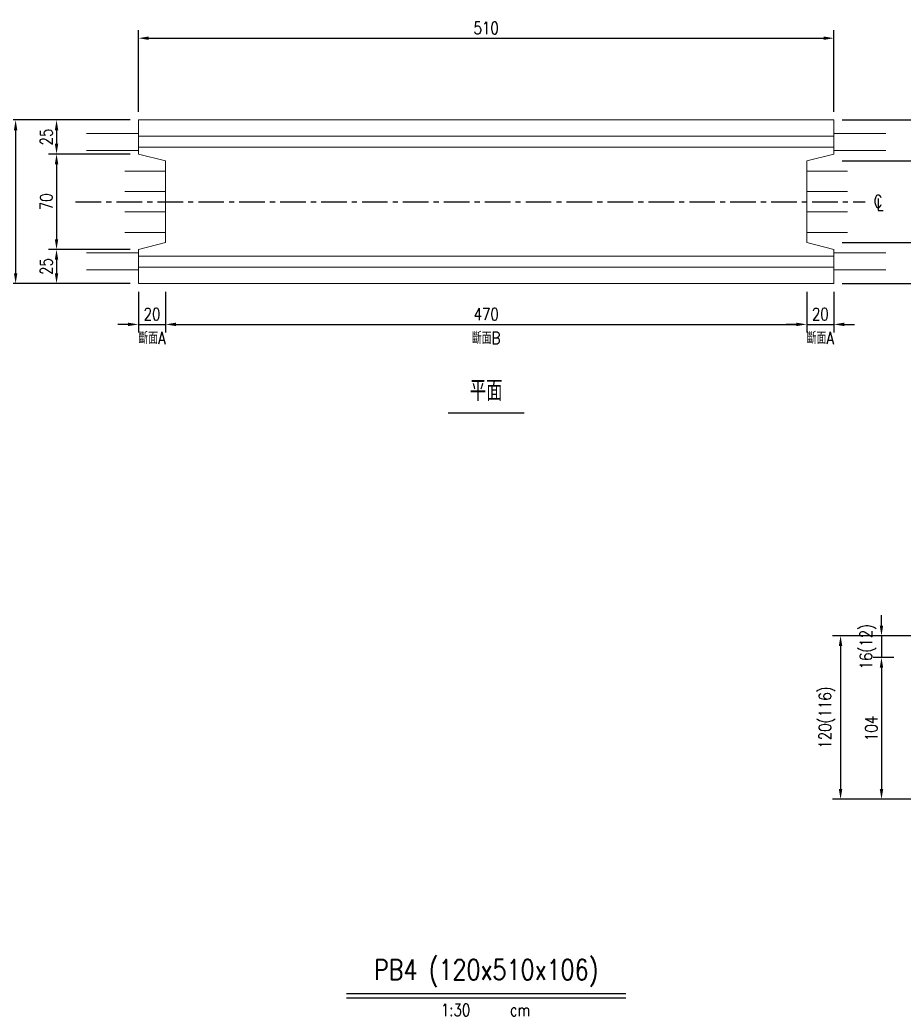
# Model space of a CAD drawing. Extents: x -4754 to 8167, y -19960 to 3841.
# Drawn here: x 4493 to 5141, y 2683 to 3414 of the extents above; entities that cross this region are included whole.
import ezdxf
from ezdxf.enums import TextEntityAlignment as Align

# ---------------------------------------------------------------- set-up
doc = ezdxf.new("R2010")
doc.units = 0
doc.header["$LTSCALE"] = 3
doc.linetypes.add('CENTER', pattern=[2, 1.25, -0.25, 0.25, -0.25])
doc.layers.get('0').update_dxf_attribs({"linetype": 'CONTINUOUS'})
doc.layers.add('HB_0', color=7, linetype='CONTINUOUS', transparency=0.5)
for name, color, linetype in [('HB_DIM', 1, 'CONTINUOUS'), ('HB_TXT_CTEXT', 2, 'CONTINUOUS'), ('鋼筋', 3, 'CONTINUOUS')]:
    doc.layers.add(name, color=color, linetype=linetype)
doc.styles.get("Standard").update_dxf_attribs({"font": 'ROMANS.shx', "width": 0.8, "bigfont": 'chineset.shx'})
doc.dimstyles.new('30', dxfattribs={"dimscale": 3, "dimtxt": 3, "dimasz": 2.5, "dimexe": 2, "dimexo": 2, "dimgap": 1, "dimtad": 1, "dimdsep": 46, "dimtxsty": 'Standard', "dimcen": 0, "dimclrd": 256, "dimclre": 256, "dimclrt": 2, "dimadec": 0, "dimazin": 0, "dimtfac": 1, "dimtix": 1, "dimtmove": 2, "dimatfit": 3, "dimfxl": 1, "dimtolj": 1, "dimtzin": 0, "dimarcsym": 0})

# ---------------------------------------------------------------- blocks, each defined once
blk = doc.blocks.new('beam_Topview')
at = {"layer": 'HB_TXT_CTEXT', "color": 4, "linetype": 'Continuous'}
blk.add_line((-27.76, 0), (27.76, 0), dxfattribs=at)
at = {"layer": 'HB_TXT_CTEXT', "color": 4, "linetype": 'Continuous', "width": 0.8}
blk.add_text('平面', height=15, rotation=360, dxfattribs=at).set_placement((0, 16.5), align=Align.MIDDLE)
blk = doc.blocks.new('beam_title')
at = {"layer": 'HB_TXT_CTEXT', "color": 3, "linetype": 'Continuous'}
blk.add_line((-102.52, 3), (102.52, 3), dxfattribs=at)
at = {"layer": 'HB_TXT_CTEXT', "color": 1, "linetype": 'Continuous'}
blk.add_line((-102.52, 0), (102.52, 0), dxfattribs=at)
at = {"color": 3, "linetype": 'Continuous', "width": 0.8}
blk.add_attdef('A', text='', height=15, dxfattribs=at).set_placement((0, 19.49), align=Align.MIDDLE)
at = {"color": 2, "linetype": 'Continuous', "width": 0.8}
for tag, p in [('1:30', (-22.44, -9)), ('CM', (24.84, -9))]:
    blk.add_attdef(tag, text='', height=9, dxfattribs=at).set_placement(p, align=Align.MIDDLE)
blk = doc.blocks.new('*D189')
at = {"layer": 'HB_DIM', "linetype": 'Continuous', "lineweight": -2}
for p, q in [((4579.72, 3346.95), (4579.72, 3406.95)), ((5089.72, 3346.95), (5089.72, 3406.95)), ((4587.22, 3400.95), (5082.22, 3400.95))]:
    blk.add_line(p, q, dxfattribs=at)
at = {"layer": 'HB_DIM'}
for points in [[(4587.22, 3402.2), (4587.22, 3399.7), (4579.72, 3400.95)], [(5082.22, 3399.7), (5082.22, 3402.2), (5089.72, 3400.95)]]:
    blk.add_solid(points, dxfattribs=at)
at = {"layer": 'HB_DIM', "color": 2, "linetype": 'Continuous', "insert": (4834.72, 3408.45), "char_height": 9, "attachment_point": 5, "rotation": 0}
blk.add_mtext('\\A1;510', dxfattribs=at)
blk = doc.blocks.new('*D190')
at = {"layer": 'HB_DIM', "linetype": 'Continuous', "lineweight": -2}
for p, q in [((4579.72, 3214.95), (4579.72, 3184.95)), ((4599.72, 3214.95), (4599.72, 3184.95)), ((4572.22, 3190.95), (4564.72, 3190.95)), ((4579.72, 3190.95), (4599.72, 3190.95)), ((4607.22, 3190.95), (4614.72, 3190.95))]:
    blk.add_line(p, q, dxfattribs=at)
at = {"layer": 'HB_DIM'}
for points in [[(4572.22, 3189.7), (4572.22, 3192.2), (4579.72, 3190.95)], [(4607.22, 3192.2), (4607.22, 3189.7), (4599.72, 3190.95)]]:
    blk.add_solid(points, dxfattribs=at)
at = {"layer": 'HB_DIM', "color": 2, "linetype": 'Continuous', "insert": (4589.72, 3198.45), "char_height": 9, "attachment_point": 5, "rotation": 0}
blk.add_mtext('\\A1;20', dxfattribs=at)
blk = doc.blocks.new('*D191')
at = {"layer": 'HB_DIM', "linetype": 'Continuous', "lineweight": -2}
for p, q in [((4599.72, 3214.95), (4599.72, 3184.95)), ((5069.72, 3214.95), (5069.72, 3184.95)), ((4607.22, 3190.95), (5062.22, 3190.95))]:
    blk.add_line(p, q, dxfattribs=at)
at = {"layer": 'HB_DIM'}
for points in [[(4607.22, 3192.2), (4607.22, 3189.7), (4599.72, 3190.95)], [(5062.22, 3189.7), (5062.22, 3192.2), (5069.72, 3190.95)]]:
    blk.add_solid(points, dxfattribs=at)
at = {"layer": 'HB_DIM', "color": 2, "linetype": 'Continuous', "insert": (4834.72, 3198.45), "char_height": 9, "attachment_point": 5, "rotation": 0}
blk.add_mtext('\\A1;470', dxfattribs=at)
blk = doc.blocks.new('*D192')
at = {"layer": 'HB_DIM', "linetype": 'Continuous', "lineweight": -2}
for p, q in [((5069.72, 3214.95), (5069.72, 3184.95)), ((5089.72, 3214.95), (5089.72, 3184.95)), ((5062.22, 3190.95), (5054.72, 3190.95)), ((5069.72, 3190.95), (5089.72, 3190.95)), ((5097.22, 3190.95), (5104.72, 3190.95))]:
    blk.add_line(p, q, dxfattribs=at)
at = {"layer": 'HB_DIM'}
for points in [[(5062.22, 3189.7), (5062.22, 3192.2), (5069.72, 3190.95)], [(5097.22, 3192.2), (5097.22, 3189.7), (5089.72, 3190.95)]]:
    blk.add_solid(points, dxfattribs=at)
at = {"layer": 'HB_DIM', "color": 2, "linetype": 'Continuous', "insert": (5079.72, 3198.45), "char_height": 9, "attachment_point": 5, "rotation": 0}
blk.add_mtext('\\A1;20', dxfattribs=at)
blk = doc.blocks.new('*D193')
at = {"layer": 'HB_DIM', "linetype": 'Continuous', "lineweight": -2}
for p, q in [((4573.72, 3340.95), (4483.72, 3340.95)), ((4489.72, 3333.45), (4489.72, 3228.45)), ((4573.72, 3220.95), (4483.72, 3220.95))]:
    blk.add_line(p, q, dxfattribs=at)
at = {"layer": 'HB_DIM'}
for points in [[(4490.97, 3333.45), (4488.47, 3333.45), (4489.72, 3340.95)], [(4488.47, 3228.45), (4490.97, 3228.45), (4489.72, 3220.95)]]:
    blk.add_solid(points, dxfattribs=at)
at = {"layer": 'HB_DIM', "color": 2, "linetype": 'Continuous', "insert": (4482.22, 3280.95), "char_height": 9, "attachment_point": 5, "rotation": 90}
blk.add_mtext('\\A1;120', dxfattribs=at)
blk = doc.blocks.new('*D194')
at = {"layer": 'HB_DIM', "linetype": 'Continuous', "lineweight": -2}
for p, q in [((4573.72, 3340.95), (4513.72, 3340.95)), ((4519.72, 3333.45), (4519.72, 3323.45)), ((4573.72, 3315.95), (4513.72, 3315.95))]:
    blk.add_line(p, q, dxfattribs=at)
at = {"layer": 'HB_DIM'}
for points in [[(4520.97, 3333.45), (4518.47, 3333.45), (4519.72, 3340.95)], [(4518.47, 3323.45), (4520.97, 3323.45), (4519.72, 3315.95)]]:
    blk.add_solid(points, dxfattribs=at)
at = {"layer": 'HB_DIM', "color": 2, "linetype": 'Continuous', "insert": (4512.22, 3328.45), "char_height": 9, "attachment_point": 5, "rotation": 90}
blk.add_mtext('\\A1;25', dxfattribs=at)
blk = doc.blocks.new('*D195')
at = {"layer": 'HB_DIM', "linetype": 'Continuous', "lineweight": -2}
for p, q in [((4573.72, 3315.95), (4513.72, 3315.95)), ((4519.72, 3308.45), (4519.72, 3253.45)), ((4573.72, 3245.95), (4513.72, 3245.95))]:
    blk.add_line(p, q, dxfattribs=at)
at = {"layer": 'HB_DIM'}
for points in [[(4520.97, 3308.45), (4518.47, 3308.45), (4519.72, 3315.95)], [(4518.47, 3253.45), (4520.97, 3253.45), (4519.72, 3245.95)]]:
    blk.add_solid(points, dxfattribs=at)
at = {"layer": 'HB_DIM', "color": 2, "linetype": 'Continuous', "insert": (4512.22, 3280.95), "char_height": 9, "attachment_point": 5, "rotation": 90}
blk.add_mtext('\\A1;70', dxfattribs=at)
blk = doc.blocks.new('*D196')
at = {"layer": 'HB_DIM', "linetype": 'Continuous', "lineweight": -2}
for p, q in [((4573.72, 3245.95), (4513.72, 3245.95)), ((4519.72, 3238.45), (4519.72, 3228.45)), ((4573.72, 3220.95), (4513.72, 3220.95))]:
    blk.add_line(p, q, dxfattribs=at)
at = {"layer": 'HB_DIM'}
for points in [[(4520.97, 3238.45), (4518.47, 3238.45), (4519.72, 3245.95)], [(4518.47, 3228.45), (4520.97, 3228.45), (4519.72, 3220.95)]]:
    blk.add_solid(points, dxfattribs=at)
at = {"layer": 'HB_DIM', "color": 2, "linetype": 'Continuous', "insert": (4512.22, 3233.45), "char_height": 9, "attachment_point": 5, "rotation": 90}
blk.add_mtext('\\A1;25', dxfattribs=at)
blk = doc.blocks.new('*D197')
at = {"layer": 'HB_DIM', "linetype": 'Continuous', "lineweight": -2}
for p, q in [((5095.72, 3340.95), (5185.72, 3340.95)), ((5179.72, 3333.45), (5179.72, 3318.45)), ((5095.72, 3310.95), (5185.72, 3310.95))]:
    blk.add_line(p, q, dxfattribs=at)
at = {"layer": 'HB_DIM'}
for points in [[(5180.97, 3333.45), (5178.47, 3333.45), (5179.72, 3340.95)], [(5178.47, 3318.45), (5180.97, 3318.45), (5179.72, 3310.95)]]:
    blk.add_solid(points, dxfattribs=at)
at = {"layer": 'HB_DIM', "color": 2, "linetype": 'Continuous', "insert": (5172.22, 3325.95), "char_height": 9, "attachment_point": 5, "rotation": 90}
blk.add_mtext('\\A1;30', dxfattribs=at)
blk = doc.blocks.new('*D198')
at = {"layer": 'HB_DIM', "linetype": 'Continuous', "lineweight": -2}
for p, q in [((5095.72, 3310.95), (5185.72, 3310.95)), ((5179.72, 3303.45), (5179.72, 3258.45)), ((5095.72, 3250.95), (5185.72, 3250.95))]:
    blk.add_line(p, q, dxfattribs=at)
at = {"layer": 'HB_DIM'}
for points in [[(5180.97, 3303.45), (5178.47, 3303.45), (5179.72, 3310.95)], [(5178.47, 3258.45), (5180.97, 3258.45), (5179.72, 3250.95)]]:
    blk.add_solid(points, dxfattribs=at)
at = {"layer": 'HB_DIM', "color": 2, "linetype": 'Continuous', "insert": (5172.22, 3280.95), "char_height": 9, "attachment_point": 5, "rotation": 90}
blk.add_mtext('\\A1;60', dxfattribs=at)
blk = doc.blocks.new('*D199')
at = {"layer": 'HB_DIM', "linetype": 'Continuous', "lineweight": -2}
for p, q in [((5095.72, 3250.95), (5185.72, 3250.95)), ((5179.72, 3243.45), (5179.72, 3228.45)), ((5095.72, 3220.95), (5185.72, 3220.95))]:
    blk.add_line(p, q, dxfattribs=at)
at = {"layer": 'HB_DIM'}
for points in [[(5180.97, 3243.45), (5178.47, 3243.45), (5179.72, 3250.95)], [(5178.47, 3228.45), (5180.97, 3228.45), (5179.72, 3220.95)]]:
    blk.add_solid(points, dxfattribs=at)
at = {"layer": 'HB_DIM', "color": 2, "linetype": 'Continuous', "insert": (5172.22, 3235.95), "char_height": 9, "attachment_point": 5, "rotation": 90}
blk.add_mtext('\\A1;30', dxfattribs=at)
blk = doc.blocks.new('cl')
at = {"layer": 'HB_TXT_CTEXT', "linetype": 'Continuous', "width": 0.8}
for s, p in [('C', (-0.18, 0.11)), ('L', (0.23, -0.56))]:
    blk.add_text(s, height=2.5, dxfattribs=at).set_placement(p, align=Align.MIDDLE)
blk = doc.blocks.new('*D368')
at = {"layer": 'HB_DIM', "linetype": 'Continuous', "lineweight": -2}
for p, q in [((5178.57, 2962.51), (5088.57, 2962.51)), ((5094.57, 2955.01), (5094.57, 2850.01)), ((5178.57, 2842.51), (5088.57, 2842.51))]:
    blk.add_line(p, q, dxfattribs=at)
at = {"layer": 'HB_DIM'}
for points in [[(5095.82, 2955.01), (5093.32, 2955.01), (5094.57, 2962.51)], [(5093.32, 2850.01), (5095.82, 2850.01), (5094.57, 2842.51)]]:
    blk.add_solid(points, dxfattribs=at)
at = {"layer": 'HB_DIM', "color": 2, "linetype": 'Continuous', "insert": (5084.72, 2902.51), "char_height": 9, "attachment_point": 5, "rotation": 90}
blk.add_mtext('\\A1;120(116)', dxfattribs=at)
blk = doc.blocks.new('*D369')
at = {"layer": 'HB_DIM', "linetype": 'Continuous', "lineweight": -2}
for p, q in [((5124.57, 2970.01), (5124.57, 2977.51)), ((5178.57, 2962.51), (5118.57, 2962.51)), ((5124.57, 2962.51), (5124.57, 2946.51)), ((5133.57, 2946.51), (5118.57, 2946.51)), ((5124.57, 2939.01), (5124.57, 2931.51))]:
    blk.add_line(p, q, dxfattribs=at)
at = {"layer": 'HB_DIM'}
for points in [[(5123.32, 2970.01), (5125.82, 2970.01), (5124.57, 2962.51)], [(5125.82, 2939.01), (5123.32, 2939.01), (5124.57, 2946.51)]]:
    blk.add_solid(points, dxfattribs=at)
at = {"layer": 'HB_DIM', "color": 2, "linetype": 'Continuous', "insert": (5114.72, 2954.51), "char_height": 9, "attachment_point": 5, "rotation": 90}
blk.add_mtext('\\A1;16(12)', dxfattribs=at)
blk = doc.blocks.new('*D370')
at = {"layer": 'HB_DIM', "linetype": 'Continuous', "lineweight": -2}
for p, q in [((5133.57, 2946.51), (5118.57, 2946.51)), ((5124.57, 2939.01), (5124.57, 2850.01)), ((5178.57, 2842.51), (5118.57, 2842.51))]:
    blk.add_line(p, q, dxfattribs=at)
at = {"layer": 'HB_DIM'}
for points in [[(5125.82, 2939.01), (5123.32, 2939.01), (5124.57, 2946.51)], [(5123.32, 2850.01), (5125.82, 2850.01), (5124.57, 2842.51)]]:
    blk.add_solid(points, dxfattribs=at)
at = {"layer": 'HB_DIM', "color": 2, "linetype": 'Continuous', "insert": (5117.07, 2894.51), "char_height": 9, "attachment_point": 5, "rotation": 90}
blk.add_mtext('\\A1;104', dxfattribs=at)

msp = doc.modelspace()

# ---------------------------------------------------------------- linework, layer by layer
at = {"layer": 'HB_0', "lineweight": 5}
for p, q in [((4579.723, 3340.95, -106), (4599.723, 3340.95, -106)), ((4579.723, 3328.95, -106), (4579.723, 3340.95, -106)), ((4599.723, 3340.95, -106), (5069.723, 3340.95, -106)), ((5069.723, 3340.95, -106), (5089.723, 3340.95, -106)), ((5089.723, 3340.95, -106), (5089.723, 3328.95, -106)), ((4579.723, 3328.95, -106), (4599.723, 3328.95, -106)), ((4579.723, 3320.95, -90), (4579.723, 3328.95, -106)), ((4599.723, 3328.95, -106), (4579.723, 3328.95, -106)), ((5069.723, 3328.95, -106), (4599.723, 3328.95, -106)), ((4599.723, 3328.95, -106), (5069.723, 3328.95, -106)), ((5069.723, 3328.95, -106), (5089.723, 3328.95, -106)), ((5089.723, 3328.95, -106), (5069.723, 3328.95, -106)), ((5089.723, 3328.95, -106), (5089.723, 3320.95, -90)), ((4579.723, 3320.95, -90), (4599.723, 3320.95, -90)), ((4579.723, 3315.95, -90), (4579.723, 3320.95, -90)), ((4599.723, 3320.95, -90), (4579.723, 3320.95, -90)), ((5069.723, 3320.95, -90), (4599.723, 3320.95, -90)), ((4599.723, 3320.95, -90), (5069.723, 3320.95, -90)), ((5069.723, 3320.95, -90), (5089.723, 3320.95, -90)), ((5089.723, 3320.95, -90), (5069.723, 3320.95, -90)), ((5089.723, 3320.95, -90), (5089.723, 3315.95, -90)), ((4599.723, 3310.95, -90), (4579.723, 3315.95, -90)), ((5089.723, 3315.95, -90), (5069.723, 3310.95, -90)), ((4599.723, 3250.95, -90), (4599.723, 3310.95, -90)), ((5069.723, 3310.95, -90), (5069.723, 3250.95, -90)), ((4579.723, 3245.95, -90), (4599.723, 3250.95, -90)), ((4579.723, 3240.95, -90), (4579.723, 3245.95, -90)), ((5069.723, 3250.95, -90), (5089.723, 3245.95, -90)), ((5089.723, 3245.95, -90), (5089.723, 3240.95, -90)), ((4599.723, 3240.95, -90), (4579.723, 3240.95, -90)), ((4579.723, 3240.95, -90), (4599.723, 3240.95, -90)), ((4579.723, 3232.95, -106), (4579.723, 3240.95, -90)), ((4599.723, 3240.95, -90), (5069.723, 3240.95, -90)), ((5069.723, 3240.95, -90), (4599.723, 3240.95, -90)), ((5089.723, 3240.95, -90), (5069.723, 3240.95, -90)), ((5069.723, 3240.95, -90), (5089.723, 3240.95, -90)), ((5089.723, 3240.95, -90), (5089.723, 3232.95, -106)), ((4599.723, 3232.95, -106), (4579.723, 3232.95, -106)), ((4579.723, 3232.95, -106), (4599.723, 3232.95, -106)), ((4579.723, 3220.95, -106), (4579.723, 3232.95, -106)), ((5069.723, 3232.95, -106), (4599.723, 3232.95, -106)), ((4599.723, 3232.95, -106), (5069.723, 3232.95, -106)), ((5089.723, 3232.95, -106), (5069.723, 3232.95, -106)), ((5069.723, 3232.95, -106), (5089.723, 3232.95, -106)), ((5089.723, 3232.95, -106), (5089.723, 3220.95, -106)), ((4599.723, 3220.95, -106), (4579.723, 3220.95, -106)), ((5069.723, 3220.95, -106), (4599.723, 3220.95, -106)), ((5089.723, 3220.95, -106), (5069.723, 3220.95, -106))]:
    msp.add_line(p, q, dxfattribs=at)
at = {"layer": 'HB_0', "color": 1, "linetype": 'CENTER', "ltscale": 5}
msp.add_lwpolyline([(4533.723, 3280.95), (5112.723, 3280.95)], dxfattribs=at)
at = {"layer": '鋼筋', "lineweight": 5}
for p, q in [((4541.771, 3330.95, -24.49), (4579.723, 3330.95, -24.49)), ((5127.674, 3330.95, -10), (5089.723, 3330.95, -10)), ((4541.771, 3318.45, -24.49), (4579.723, 3318.45, -24.49)), ((5127.674, 3318.45, -10), (5089.723, 3318.45, -10)), ((4569.786, 3303.45, -18.89), (4599.723, 3303.45, -18.89)), ((5099.66, 3303.45, -10), (5069.723, 3303.45, -10)), ((4569.786, 3288.45, -18.89), (4599.723, 3288.45, -18.89)), ((5099.66, 3288.45, -10), (5069.723, 3288.45, -10)), ((4569.786, 3273.45, -18.89), (4599.723, 3273.45, -18.89)), ((5099.66, 3273.45, -10), (5069.723, 3273.45, -10)), ((4569.786, 3258.45, -18.89), (4599.723, 3258.45, -18.89)), ((5099.66, 3258.45, -10), (5069.723, 3258.45, -10)), ((4541.771, 3243.45, -24.49), (4579.723, 3243.45, -24.49)), ((5127.674, 3243.45, -10), (5089.723, 3243.45, -10)), ((4541.771, 3230.95, -24.49), (4579.723, 3230.95, -24.49)), ((5127.674, 3230.95, -10), (5089.723, 3230.95, -10))]:
    msp.add_line(p, q, dxfattribs=at)

# ---------------------------------------------------------------- block references
at = {"layer": 'HB_0', "linetype": 'Continuous', "xscale": 3.6, "yscale": 3.6, "zscale": 3.6}
msp.add_blockref('cl', (5122.723, 3280.95, -106), dxfattribs=at)
at = {"layer": 'HB_TXT_CTEXT', "color": 0, "linetype": 'Continuous', "rotation": 360}
msp.add_blockref('beam_Topview', (4834.723, 3125.95), dxfattribs=at)
msp.add_blockref('beam_title', (4834.723, 2696.95), dxfattribs=at).add_auto_attribs({'A': 'PB4 (120x510x106)', '1:30': '1:30', 'CM': 'cm'})

# ---------------------------------------------------------------- texts
at = {"layer": 'HB_TXT_CTEXT', "linetype": 'Continuous', "width": 0.8}
for s, p in [('斷面A', (4589.723, 3180.95)), ('斷面B', (4834.723, 3180.95)), ('斷面A', (5079.723, 3180.95))]:
    msp.add_text(s, height=9, dxfattribs=at).set_placement(p, align=Align.MIDDLE_CENTER)

# ---------------------------------------------------------------- dimensions: what is measured, and where the dimension line sits
at = {"layer": 'HB_DIM', "linetype": 'Continuous'}
for base, p1, p2, angle, override, picture, middle in [((5089.723, 3400.95), (4579.723, 3340.95, -106), (5089.723, 3340.95, -106), 0, {"dimpost": '<>'}, '*D189', (4834.723, 3408.45)), ((4489.723, 3220.95), (4579.723, 3340.95, -106), (4579.723, 3220.95, -106), 90, {"dimtad": 4, "dimpost": '<>'}, '*D193', (4482.223, 3280.95)), ((4519.723, 3315.95), (4579.723, 3340.95, -106), (4579.723, 3315.95, -106), 90, {"dimtad": 4, "dimpost": '<>'}, '*D194', (4512.223, 3328.45)), ((5179.723, 3310.95), (5089.723, 3340.95, -106), (5089.723, 3310.95, -106), 90, {"dimtad": 4, "dimpost": '<>'}, '*D197', (5172.223, 3325.95)), ((4519.723, 3245.95), (4579.723, 3315.95, -106), (4579.723, 3245.95, -106), 90, {"dimtad": 4, "dimpost": '<>'}, '*D195', (4512.223, 3280.95)), ((5179.723, 3250.95), (5089.723, 3310.95, -106), (5089.723, 3250.95, -106), 90, {"dimtad": 4, "dimpost": '<>'}, '*D198', (5172.223, 3280.95)), ((4519.723, 3220.95), (4579.723, 3245.95, -106), (4579.723, 3220.95, -106), 90, {"dimtad": 4, "dimpost": '<>'}, '*D196', (4512.223, 3233.45)), ((5179.723, 3220.95), (5089.723, 3250.95, -106), (5089.723, 3220.95, -106), 90, {"dimtad": 4, "dimpost": '<>'}, '*D199', (5172.223, 3235.95)), ((4599.723, 3190.95), (4579.723, 3220.95, -106), (4599.723, 3220.95, -106), 0, {"dimpost": '<>'}, '*D190', (4589.723, 3198.45)), ((5069.723, 3190.95), (4599.723, 3220.95, -106), (5069.723, 3220.95, -106), 0, {"dimpost": '<>'}, '*D191', (4834.723, 3198.45)), ((5089.723, 3190.95), (5069.723, 3220.95, -106), (5089.723, 3220.95, -106), 0, {"dimpost": '<>'}, '*D192', (5079.723, 3198.45)), ((5124.573, 2842.507), (5139.573, 2946.507, -108), (5184.573, 2842.507, -108), 90, {"dimtad": 4, "dimpost": '<>'}, '*D370', (5117.073, 2894.507))]:
    dim = msp.add_linear_dim(base=base, p1=p1, p2=p2, angle=angle, dimstyle='30', override=override, dxfattribs=at)
    dim.commit()
    dim.dimension.update_dxf_attribs({"geometry": picture, "text_midpoint": middle})
for base, p2, text, picture, middle in [((5124.573, 2946.507), (5139.573, 2946.507, -108), '<>(12)', '*D369', (5114.716, 2954.507)), ((5094.573, 2842.507), (5184.573, 2842.507, -108), '<>(116)', '*D368', (5084.716, 2902.507))]:
    dim = msp.add_linear_dim(base=base, p1=(5184.573, 2962.507, -108), p2=p2, angle=90, text=text, dimstyle='30', override={"dimtad": 4, "dimpost": '<>'}, dxfattribs=at)
    dim.commit()
    dim.dimension.update_dxf_attribs({"geometry": picture, "text_midpoint": middle})

doc.saveas('drawing.dxf')
